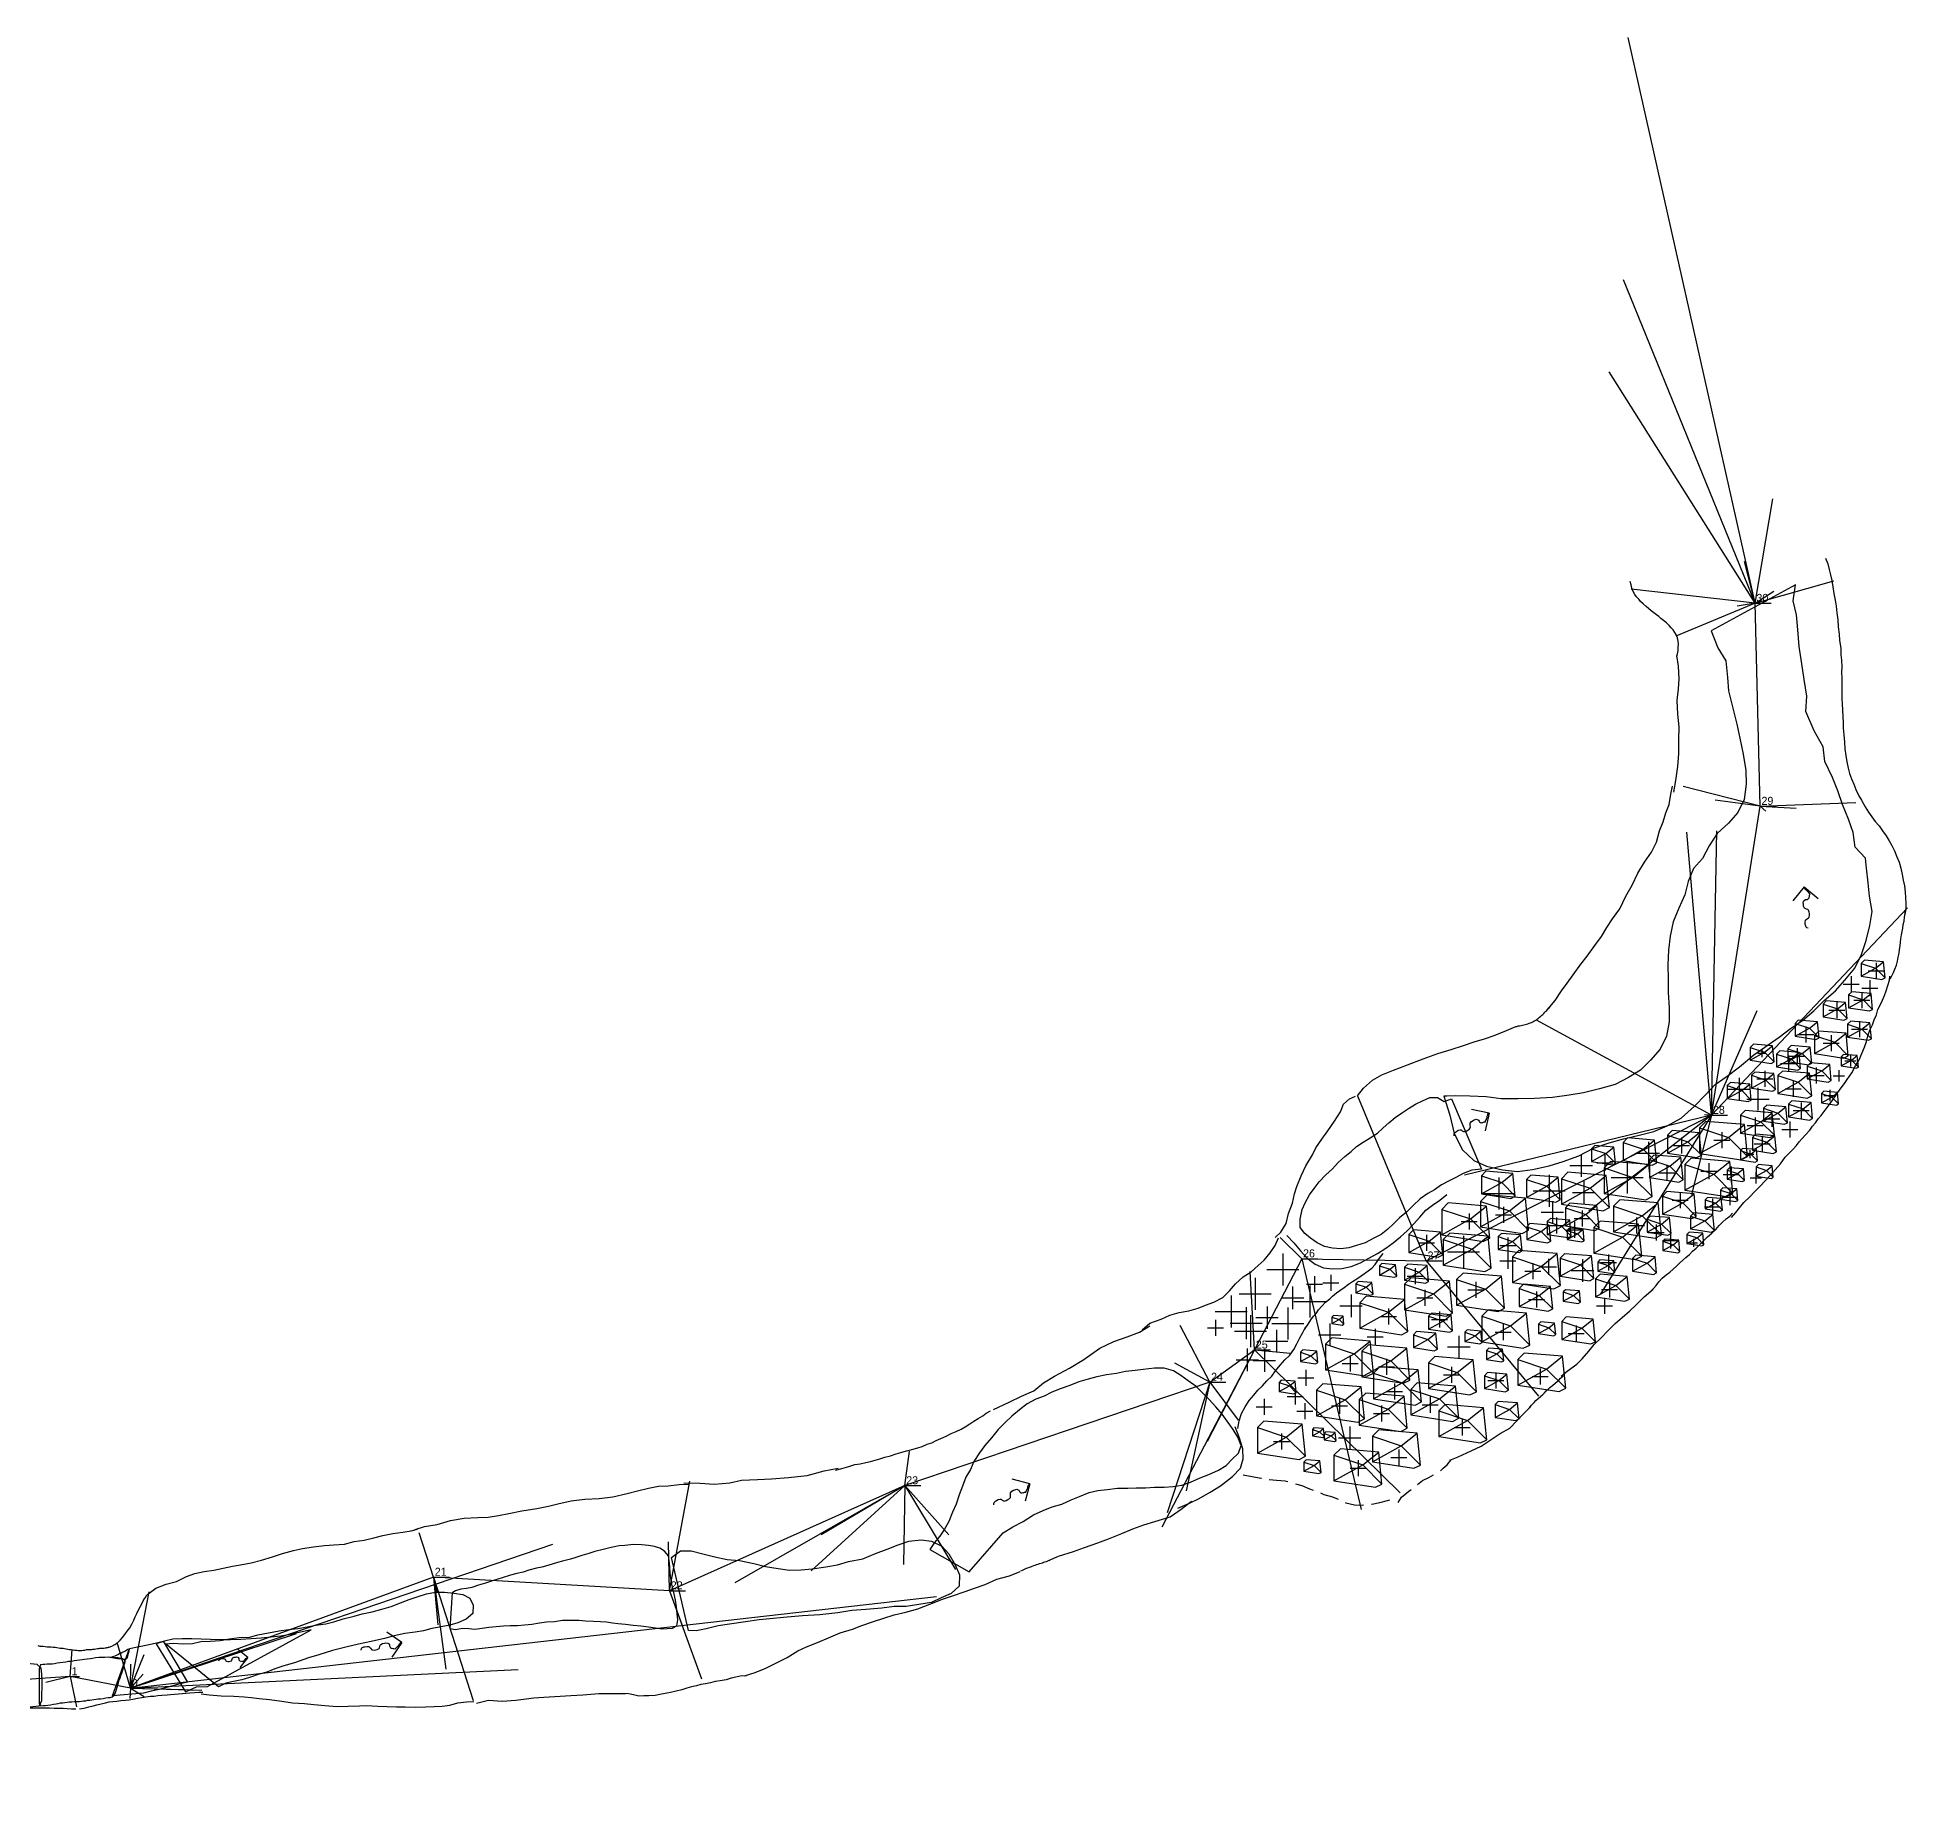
# Model space of a CAD drawing. Extents: x -176 to 102, y -58 to 61.
# Drawn here: x 31.5 to 101.7, y -5.5 to 60.5 of the extents above; entities that cross this region are included whole.
import ezdxf

# ---------------------------------------------------------------- set-up
doc = ezdxf.new("R2010")
doc.units = 0
for name, pattern in [('A_water', [0]), ('L_pit', [0]), ('L_WALL', [0]), ('L_WALL-PRESUMED', [1, 0.7, -0.3])]:
    doc.linetypes.add(name, pattern=pattern)
for name, color, linetype in [('LEG', 1, 'Continuous'), ('SCRAP_0', 7, 'Continuous'), ('SPLAY', 2, 'Continuous'), ('STATION', 3, 'Continuous')]:
    doc.layers.add(name, color=color, linetype=linetype)

# ---------------------------------------------------------------- blocks, each defined once
blk = doc.blocks.new('B_water-flow')
at = {"color": 150}
for q in [(-0.2, 0.3), (0.2, 0.3)]:
    blk.add_line((0, 0.5), q, dxfattribs=at)
for points in [[(0, 0.15, 0), (-0.02, 0.16, 0), (-0.03, 0.17, 0), (-0.04, 0.2, 0), (-0.04, 0.23, 0), (-0.04, 0.25, 0), (-0.03, 0.28, 0), (-0.02, 0.29, 0), (0, 0.3, 0)], [(0.08, 0.38, 0), (0.07, 0.39, 0), (0.06, 0.41, 0), (0.05, 0.42, 0), (0.04, 0.44, 0), (0.02, 0.45, 0), (0.01, 0.47, 0), (0, 0.48, 0), (0, 0.5, 0)], [(0, 0.3, 0), (0.02, 0.3, 0), (0.03, 0.3, 0), (0.05, 0.31, 0), (0.06, 0.32, 0), (0.06, 0.33, 0), (0.07, 0.34, 0), (0.07, 0.36, 0), (0.08, 0.38, 0)], [(0, -0.15, 0), (-0.02, -0.14, 0), (-0.03, -0.13, 0), (-0.04, -0.1, 0), (-0.04, -0.08, 0), (-0.04, -0.05, 0), (-0.03, -0.02, 0), (-0.02, -0.01, 0), (0, 0, 0)], [(0, 0, 0), (0.02, 0.01, 0), (0.03, 0.02, 0), (0.04, 0.05, 0), (0.04, 0.08, 0), (0.04, 0.1, 0), (0.03, 0.13, 0), (0.02, 0.14, 0), (0, 0.15, 0)]]:
    blk.add_polyline3d(points, dxfattribs=at)
blk = doc.blocks.new('B_ice')
at = {"color": 7}
for p, q in [((-0.25, 0), (0.25, 0)), ((0, 0.25), (0, -0.25))]:
    blk.add_line(p, q, dxfattribs=at)
blk = doc.blocks.new('B_blocks')
at = {"color": 30}
for p, q in [((-0.25, 0.3), (-0.35, 0.2)), ((0.35, 0.25), (-0.25, 0.3)), ((-0.35, 0.2), (-0.35, -0.2)), ((-0.35, 0.2), (0.1, 0.05)), ((-0.35, -0.2), (0.1, 0.05)), ((0.1, 0.05), (0.35, 0.25)), ((0.1, 0.05), (0.4, -0.25)), ((0.4, -0.25), (0.35, 0.25)), ((-0.35, -0.2), (0.3, -0.3)), ((0.3, -0.3), (0.4, -0.25))]:
    blk.add_line(p, q, dxfattribs=at)

msp = doc.modelspace()

# ---------------------------------------------------------------- linework, layer by layer
at = {"layer": 'LEG'}
for p, q in [((96.13, 31.7, -1), (95.94, 39.31, -1)), ((94.31, 20.11, -1), (96.13, 31.7, -1)), ((83.61, 14.65, -1), (94.31, 20.11, -1)), ((78.94, 14.73, -1), (77.17, 11.31, -1)), ((78.94, 14.73, -1), (83.61, 14.65, -1)), ((75.49, 10.1, -1), (77.17, 11.31, -1)), ((75.49, 10.1, -1), (64.06, 6.22, -1)), ((64.06, 6.22, -1), (55.23, 2.28, -1)), ((46.38, 2.79, -1), (35.02, -1.38, -1)), ((55.23, 2.28, -1), (46.38, 2.79, -1)), ((32.76, -0.94, -1), (26.08, -1.41, -1)), ((35.02, -1.38, -1), (32.76, -0.94, -1))]:
    msp.add_line(p, q, dxfattribs=at)
at = {"layer": 'SCRAP_0', "color": 10, "linetype": 'L_wall', "flags": 128}
for points in [[(98.58, 41), (98.67, 40.79), (98.72, 40.58), (98.77, 40.38), (98.82, 40.16), (98.86, 39.92), (98.89, 39.67), (98.95, 39.43), (98.98, 39.2), (99.01, 38.95), (99.04, 38.69), (99.06, 38.43), (99.1, 38.15), (99.11, 37.91), (99.16, 37.62), (99.16, 37.38), (99.18, 37.17), (99.19, 36.92), (99.18, 36.71), (99.19, 36.51), (99.19, 36.26), (99.19, 36.02), (99.2, 35.75), (99.21, 35.53), (99.22, 35.31), (99.23, 35.05), (99.24, 34.84), (99.25, 34.63), (99.27, 34.38), (99.29, 34.1), (99.31, 33.85), (99.34, 33.6), (99.38, 33.36), (99.43, 33.13), (99.48, 32.92), (99.56, 32.72), (99.64, 32.52), (99.72, 32.32), (99.83, 32.09), (99.93, 31.92), (100.07, 31.68), (100.19, 31.48), (100.32, 31.3), (100.45, 31.13), (100.6, 30.96), (100.72, 30.78), (100.86, 30.59), (100.97, 30.4), (101.07, 30.22), (101.17, 30.02), (101.26, 29.8), (101.34, 29.6), (101.41, 29.37), (101.46, 29.14), (101.5, 28.92), (101.54, 28.71), (101.57, 28.48), (101.58, 28.27), (101.59, 28.05), (101.59, 27.84), (101.56, 27.64)], [(93.01, 37.3), (93.03, 37.41), (93.06, 37.54), (93.06, 37.66), (93.07, 37.78), (93.06, 37.89), (93.03, 38.01), (92.99, 38.11), (92.93, 38.21), (92.87, 38.31), (92.8, 38.39), (92.72, 38.48), (92.62, 38.57), (92.51, 38.66), (92.41, 38.74), (92.33, 38.81), (92.24, 38.88), (92.14, 38.95), (92.04, 39.03), (91.95, 39.11), (91.86, 39.19), (91.75, 39.29), (91.65, 39.38), (91.58, 39.46), (91.5, 39.55), (91.43, 39.64), (91.37, 39.75), (91.32, 39.88), (91.29, 40), (91.26, 40.13)], [(92.9, 32.22), (92.97, 32.66), (93.05, 33.19), (93.08, 33.68), (93.08, 34.19), (93.1, 34.68), (93.05, 35.15), (93.02, 35.66), (93.07, 36.1), (93.09, 36.48), (93.07, 36.95), (93.01, 37.35)], [(88.18, 24.1), (88.44, 24.41), (88.68, 24.77), (88.9, 25.06), (89.12, 25.37), (89.41, 25.78), (89.64, 26.08), (89.93, 26.47), (90.18, 26.81), (90.38, 27.15), (90.6, 27.47), (90.87, 27.85), (91.09, 28.33), (91.33, 28.74), (91.55, 29.19), (91.8, 29.6), (92.06, 29.97), (92.24, 30.35), (92.36, 30.77), (92.49, 31.11), (92.6, 31.45), (92.72, 31.76), (92.78, 32.15), (92.85, 32.45)], [(101.01, 25.22), (101.07, 25.34), (101.13, 25.46), (101.18, 25.59), (101.24, 25.74), (101.28, 25.89), (101.31, 26.04), (101.34, 26.19), (101.36, 26.32), (101.38, 26.46), (101.4, 26.6), (101.41, 26.73), (101.43, 26.87), (101.46, 27), (101.48, 27.13), (101.5, 27.26), (101.53, 27.39), (101.54, 27.54), (101.57, 27.67), (101.58, 27.81)], [(95.06, 16.28), (95.22, 16.46), (95.36, 16.64), (95.52, 16.84), (95.74, 17.05), (95.92, 17.24), (96.14, 17.46), (96.3, 17.62), (96.49, 17.84), (96.69, 18.06), (96.89, 18.29), (97.07, 18.54), (97.2, 18.66), (97.37, 18.84), (97.49, 18.97), (97.6, 19.11), (97.71, 19.24), (97.83, 19.37), (97.99, 19.55), (98.1, 19.7), (98.21, 19.83), (98.31, 19.97), (98.42, 20.1), (98.61, 20.35), (98.76, 20.55), (98.86, 20.69), (99, 20.89), (99.13, 21.09), (99.29, 21.3), (99.4, 21.45), (99.57, 21.7), (99.71, 21.96), (99.84, 22.19), (99.94, 22.43), (100.05, 22.66), (100.12, 22.88), (100.17, 23.09), (100.25, 23.3), (100.34, 23.5), (100.41, 23.69), (100.49, 23.87), (100.55, 24.08), (100.63, 24.24), (100.72, 24.43), (100.8, 24.6), (100.86, 24.77), (100.92, 24.98), (100.98, 25.18), (100.99, 25.33)], [(86.97, 23.44), (87.01, 23.44), (87.06, 23.46), (87.11, 23.46), (87.17, 23.47), (87.22, 23.49), (87.27, 23.5), (87.32, 23.51), (87.37, 23.53), (87.42, 23.54), (87.47, 23.56), (87.52, 23.57), (87.56, 23.59), (87.61, 23.61), (87.65, 23.64), (87.69, 23.66), (87.74, 23.69), (87.78, 23.72), (87.82, 23.75), (87.86, 23.79), (87.91, 23.83), (87.94, 23.86), (87.98, 23.89), (88.02, 23.93), (88.06, 23.97), (88.09, 24.01), (88.13, 24.04), (88.16, 24.08), (88.19, 24.12), (88.23, 24.15), (88.26, 24.19)], [(81.03, 20.84), (81.26, 21.13), (81.59, 21.42), (81.95, 21.63), (82.38, 21.8), (82.91, 22), (83.49, 22.22), (84.04, 22.42), (84.54, 22.57), (85.01, 22.72), (85.41, 22.86), (85.8, 22.98), (86.16, 23.1), (86.62, 23.29), (86.97, 23.44)], [(77.95, 15.53), (78.16, 15.72), (78.36, 16.05), (78.45, 16.42), (78.6, 16.81), (78.67, 17.16), (78.76, 17.44), (78.92, 17.84), (79.1, 18.21), (79.35, 18.63), (79.47, 18.89), (79.7, 19.21), (79.92, 19.52), (80.17, 19.89), (80.4, 20.24), (80.51, 20.53), (80.73, 20.72), (80.96, 20.82)], [(92.01, 13.48), (92.13, 13.61), (92.23, 13.73), (92.33, 13.86), (92.46, 14), (92.61, 14.13), (92.74, 14.23), (92.87, 14.34), (93, 14.45), (93.11, 14.56), (93.23, 14.67), (93.35, 14.77), (93.48, 14.89), (93.59, 15.01), (93.73, 15.13), (93.88, 15.28), (94, 15.39), (94.16, 15.55), (94.32, 15.69), (94.47, 15.83), (94.59, 15.97), (94.72, 16.1), (94.86, 16.22), (94.99, 16.33), (95.09, 16.44)], [(72.96, 12.06), (73.25, 12.31), (73.67, 12.46), (73.99, 12.61), (74.35, 12.71), (74.71, 12.78), (75.06, 12.87), (75.33, 12.99), (75.65, 13.1), (75.98, 13.27), (76.23, 13.53), (76.46, 13.79), (76.74, 14.05), (77.05, 14.24), (77.31, 14.48), (77.53, 14.68), (77.76, 14.95), (77.95, 15.23), (78.07, 15.51)], [(79.05, 12.07), (79.18, 12.27), (79.28, 12.44), (79.38, 12.57), (79.48, 12.68), (79.57, 12.81), (79.69, 12.95), (79.83, 13.1), (79.99, 13.22), (80.1, 13.33), (80.24, 13.45), (80.37, 13.54), (80.53, 13.65), (80.69, 13.77), (80.85, 13.87), (81.01, 13.97), (81.17, 14.09), (81.3, 14.18), (81.43, 14.27), (81.57, 14.38), (81.69, 14.51), (81.79, 14.66), (81.9, 14.8), (81.99, 14.93)], [(88.67, 10.32), (88.9, 10.51), (89.26, 10.78), (89.46, 10.98), (89.71, 11.26), (89.91, 11.51), (90.18, 11.78), (90.42, 12.02), (90.7, 12.3), (90.96, 12.53), (91.24, 12.77), (91.47, 12.99), (91.78, 13.3), (92.12, 13.59)], [(67.38, 9.07), (67.97, 9.35), (68.43, 9.58), (68.89, 9.78), (69.26, 10.08), (69.67, 10.33), (70.23, 10.62), (70.77, 10.95), (71.37, 11.38), (71.9, 11.62), (72.39, 11.8), (72.86, 11.98), (73.24, 12.21)], [(76.55, 8.36), (76.59, 8.65), (76.68, 8.92), (76.82, 9.17), (76.97, 9.41), (77.14, 9.61), (77.29, 9.8), (77.47, 9.96), (77.63, 10.15), (77.82, 10.33), (77.96, 10.52), (78.13, 10.74), (78.31, 10.94), (78.49, 11.11), (78.64, 11.32), (78.76, 11.54), (78.87, 11.76), (78.98, 11.96), (79.09, 12.19)], [(87.48, 9.14), (87.54, 9.22), (87.6, 9.28), (87.66, 9.34), (87.72, 9.41), (87.81, 9.49), (87.89, 9.56), (87.98, 9.64), (88.04, 9.7), (88.11, 9.77), (88.2, 9.85), (88.25, 9.9), (88.34, 9.98), (88.44, 10.06), (88.52, 10.13), (88.59, 10.19), (88.65, 10.25), (88.71, 10.3), (88.74, 10.34)], [(84.5, 7.17), (84.81, 7.3), (85.29, 7.53), (85.67, 7.7), (86.01, 7.92), (86.38, 8.17), (86.75, 8.38), (87, 8.64), (87.27, 8.93), (87.52, 9.18)], [(61.46, 6.8), (61.7, 6.86), (61.96, 6.94), (62.18, 7.01), (62.38, 7.04), (62.59, 7.09), (62.77, 7.13), (62.95, 7.17), (63.12, 7.22), (63.31, 7.29), (63.52, 7.34), (63.73, 7.41), (63.91, 7.46), (64.12, 7.53), (64.32, 7.58), (64.54, 7.64), (64.71, 7.69), (64.9, 7.77), (65.07, 7.83), (65.23, 7.91), (65.41, 7.99), (65.61, 8.08), (65.8, 8.18), (65.98, 8.25), (66.17, 8.34), (66.32, 8.43), (66.49, 8.54), (66.65, 8.64), (66.81, 8.74), (66.98, 8.84), (67.11, 8.94), (67.27, 9.02)], [(74.29, 5.37), (74.73, 5.56), (75.09, 5.74), (75.51, 5.98), (75.89, 6.21), (76.34, 6.56), (76.64, 6.87), (76.74, 7.23), (76.73, 7.6), (76.59, 8.04), (76.44, 8.43)], [(55.77, 6.33), (56.37, 6.31), (56.92, 6.27), (57.49, 6.33), (57.93, 6.42), (58.53, 6.45), (59.06, 6.47), (59.7, 6.52), (60.4, 6.6), (61.03, 6.77), (61.56, 6.87)], [(45.7, 4.57), (46.04, 4.69), (46.52, 4.76), (47.02, 4.91), (47.53, 5), (48.04, 5.03), (48.43, 5.04), (48.82, 5.1), (49.21, 5.17), (49.7, 5.27), (50.26, 5.36), (50.7, 5.45), (51.05, 5.54), (51.54, 5.65), (52.06, 5.71), (52.59, 5.74), (53.11, 5.8), (53.64, 5.93), (54.03, 6.02), (54.44, 6.13), (54.82, 6.2), (55.18, 6.21), (55.59, 6.26), (55.94, 6.27)], [(69.45, 3.41), (69.82, 3.57), (70.38, 3.75), (70.79, 3.9), (71.29, 4.07), (71.69, 4.22), (72.19, 4.43), (72.61, 4.6), (73.02, 4.75), (73.43, 4.87), (74.01, 5.05), (74.42, 5.34), (74.81, 5.64)], [(35.72, 2.19), (35.97, 2.37), (36.36, 2.53), (36.75, 2.63), (37.12, 2.81), (37.43, 2.93), (37.78, 3), (38.15, 3.05), (38.49, 3.12), (38.84, 3.2), (39.14, 3.25), (39.55, 3.33), (39.93, 3.42), (40.35, 3.55), (40.72, 3.67), (41.13, 3.79), (41.47, 3.86), (41.88, 3.93), (42.3, 3.97), (42.64, 4), (43.05, 4.03), (43.41, 4.12), (43.78, 4.17), (44.14, 4.26), (44.48, 4.35), (44.86, 4.43), (45.23, 4.48), (45.54, 4.52), (45.78, 4.59)], [(58.04, -0.91), (58.45, -0.79), (58.85, -0.62), (59.25, -0.43), (59.65, -0.23), (60.05, 0.02), (60.37, 0.17), (60.78, 0.34), (61.2, 0.51), (61.63, 0.7), (62.1, 0.84), (62.45, 0.98), (62.85, 1.11), (63.27, 1.25), (63.66, 1.38), (64.09, 1.48), (64.55, 1.6), (64.99, 1.78), (65.47, 1.96), (65.88, 2.1), (66.32, 2.25), (66.67, 2.38), (67.07, 2.51), (67.51, 2.71), (67.98, 2.84), (68.38, 3)], [(68.41, 3.02), (68.47, 3.05), (68.52, 3.08), (68.57, 3.1), (68.62, 3.12), (68.67, 3.14), (68.73, 3.16), (68.78, 3.18), (68.83, 3.2), (68.9, 3.22), (68.95, 3.24), (69, 3.26), (69.06, 3.28), (69.11, 3.3), (69.17, 3.31), (69.22, 3.33), (69.27, 3.35), (69.31, 3.36), (69.37, 3.38), (69.42, 3.4), (69.48, 3.42), (69.5, 3.43)], [(35.66, 2.15), (35.64, 2.12), (35.61, 2.09), (35.59, 2.06), (35.57, 2.03), (35.56, 2), (35.55, 1.98)], [(35.66, 2.14), (35.68, 2.15)], [(34.22, 0.16), (34.32, 0.2), (34.43, 0.26), (34.53, 0.33), (34.63, 0.42), (34.72, 0.52), (34.81, 0.64), (34.9, 0.76), (34.99, 0.89), (35.07, 1.03), (35.14, 1.17), (35.2, 1.3), (35.26, 1.43), (35.32, 1.56), (35.38, 1.68), (35.44, 1.79), (35.49, 1.9), (35.56, 2)], [(31.54, 0.22), (31.62, 0.2), (31.69, 0.2), (31.75, 0.2), (31.82, 0.19), (31.9, 0.18), (31.97, 0.18), (32.04, 0.17), (32.12, 0.16), (32.19, 0.16), (32.26, 0.15), (32.32, 0.14), (32.38, 0.13), (32.44, 0.12), (32.5, 0.12), (32.55, 0.11), (32.61, 0.1), (32.67, 0.09), (32.73, 0.08), (32.8, 0.07), (32.87, 0.06), (32.93, 0.05), (33, 0.05), (33.06, 0.04), (33.12, 0.04), (33.19, 0.04), (33.25, 0.05), (33.31, 0.05)], [(33.31, 0.05), (33.37, 0.07), (33.43, 0.08), (33.47, 0.08), (33.52, 0.08), (33.57, 0.08), (33.61, 0.09), (33.67, 0.09), (33.72, 0.1), (33.78, 0.11), (33.83, 0.11), (33.87, 0.12), (33.91, 0.12), (33.97, 0.13), (34.02, 0.13), (34.07, 0.14), (34.11, 0.14)], [(34.1, 0.14), (34.13, 0.15), (34.15, 0.15), (34.17, 0.15), (34.19, 0.16), (34.21, 0.16), (34.22, 0.17)], [(58.11, -0.92), (57.94, -0.91), (57.72, -0.96), (57.55, -1), (57.36, -1.06), (57.13, -1.1), (56.94, -1.13), (56.77, -1.17), (56.58, -1.21), (56.41, -1.24), (56.25, -1.29), (56.06, -1.33), (55.88, -1.38), (55.69, -1.44), (55.48, -1.49), (55.27, -1.54), (55.07, -1.58), (54.87, -1.61), (54.69, -1.65), (54.46, -1.66), (54.27, -1.66), (54.08, -1.67), (53.88, -1.62), (53.7, -1.59), (53.47, -1.58)], [(33.11, -2.15), (33.28, -2.12), (33.46, -2.08), (33.62, -2.04), (33.76, -2), (33.92, -1.96), (34.08, -1.93), (34.22, -1.89), (34.36, -1.87), (34.51, -1.86), (34.66, -1.84), (34.83, -1.83), (34.97, -1.81), (35.11, -1.79), (35.28, -1.75), (35.44, -1.73), (35.6, -1.7), (35.77, -1.68), (35.91, -1.67), (36.05, -1.65), (36.2, -1.64), (36.39, -1.62), (36.52, -1.61), (36.67, -1.6), (36.82, -1.59), (36.96, -1.57), (37.1, -1.56), (37.24, -1.55), (37.42, -1.54), (37.58, -1.53), (37.73, -1.52)], [(37.67, -1.59), (37.97, -1.62), (38.42, -1.66), (38.89, -1.67), (39.28, -1.7), (39.55, -1.73), (39.85, -1.76), (40.23, -1.8), (40.69, -1.86), (41.1, -1.93), (41.55, -1.95), (41.9, -1.99), (42.31, -2.02), (42.77, -2.06), (43.18, -2.05), (43.61, -2.04), (43.87, -2.03), (44.29, -2.05), (44.64, -2.06), (44.99, -2.08), (45.32, -2.08), (45.69, -2.09), (46.09, -2.08), (46.41, -2.06), (46.71, -2.05), (46.99, -2.01), (47.3, -1.93), (47.62, -1.89), (47.89, -1.87)], [(48, -1.94), (48.44, -1.82), (48.96, -1.86), (49.47, -1.83), (50.14, -1.74), (50.52, -1.71), (51.13, -1.67), (51.53, -1.65), (51.98, -1.62), (52.58, -1.58), (53.1, -1.58), (53.58, -1.57)], [(26.09, -2.33), (26.3, -2.37), (26.5, -2.36), (26.68, -2.35), (26.85, -2.33), (27.03, -2.32), (27.21, -2.31), (27.37, -2.3), (27.54, -2.28), (27.7, -2.27), (27.87, -2.27), (28.04, -2.26), (28.19, -2.25), (28.37, -2.24), (28.55, -2.23), (28.72, -2.22), (28.9, -2.22), (29.08, -2.21), (29.27, -2.21), (29.46, -2.2), (29.66, -2.19), (29.85, -2.18), (30.01, -2.18), (30.21, -2.17), (30.42, -2.15), (30.57, -2.14), (30.74, -2.14), (30.9, -2.13), (31.11, -2.12), (31.26, -2.11), (31.41, -2.11), (31.59, -2.11), (31.79, -2.11), (31.98, -2.11), (32.16, -2.12), (32.32, -2.12), (32.49, -2.13), (32.65, -2.14), (32.81, -2.15), (32.97, -2.15)]]:
    msp.add_lwpolyline(points, dxfattribs=at)
at = {"layer": 'SCRAP_0', "color": 1, "linetype": 'A_water', "flags": 128}
for points in [[(84.27, 20.82), (84.49, 20.11), (84.66, 19.42), (84.97, 18.81), (85.4, 18.41), (85.87, 18.2), (86.47, 18.06), (87.03, 18), (87.6, 18.08), (88.22, 18.21), (88.75, 18.38), (89.33, 18.59), (89.88, 18.87), (90.47, 19.08), (91.01, 19.22), (91.55, 19.35), (92.14, 19.5), (92.65, 19.71), (93.17, 20), (93.67, 20.45), (94.08, 20.87), (94.45, 21.26), (94.89, 21.57), (95.36, 21.93), (95.89, 22.37), (96.85, 23.04), (97.27, 23.36), (97.72, 23.66), (98.14, 24.02), (98.53, 24.41), (98.96, 24.78), (99.31, 25.18), (99.68, 25.63), (99.93, 26.14), (100.11, 26.66), (100.24, 27.23), (100.33, 27.75), (100.23, 28.32), (100.18, 28.83), (100.12, 29.37), (100.08, 29.75), (99.7, 30.16), (99.62, 30.71), (99.44, 31.21), (99.22, 31.76), (99.05, 32.27), (98.84, 32.78), (98.56, 33.38), (98.5, 33.93), (98.16, 34.52), (97.85, 35.25), (97.88, 35.83), (97.78, 36.45), (97.69, 37.04), (97.6, 37.69), (97.55, 38.31), (97.5, 38.88), (97.37, 39.4), (97.46, 40), (94.29, 38.28), (94.55, 37.64), (94.85, 37.15), (94.91, 36.53), (94.94, 36.02), (95.1, 35.43), (95.26, 34.77), (95.37, 34.25), (95.49, 33.65), (95.59, 33.04), (95.61, 32.52), (95.53, 31.95), (95.29, 31.46), (94.95, 31.06), (94.52, 30.67), (94.22, 30.21), (93.97, 29.74), (93.63, 29.36), (93.43, 28.87), (93.31, 28.37), (93.08, 27.87), (92.87, 27.36), (92.76, 26.82), (92.69, 26.3), (92.67, 25.75), (92.68, 25.23), (92.68, 24.71), (92.72, 24.14), (92.72, 23.61), (92.62, 23.07), (92.38, 22.59), (92.02, 22.18), (91.65, 21.8), (91.2, 21.52), (90.69, 21.26), (90.11, 21.1), (89.51, 20.95), (88.97, 20.86), (88.35, 20.77), (87.67, 20.74), (87.06, 20.72), (86.42, 20.72), (85.86, 20.8), (85.25, 20.82), (84.69, 20.84), (84.38, 20.82), (84.27, 20.82)], [(85.68, 18.09), (85.32, 18.05), (85, 17.92), (84.75, 17.79), (84.44, 17.64), (84.18, 17.5), (83.92, 17.31), (83.67, 17.17), (83.38, 16.97), (83.12, 16.72), (82.87, 16.47), (82.61, 16.26), (82.38, 16.04), (82.17, 15.84), (81.92, 15.64), (81.65, 15.5), (81.32, 15.32), (80.99, 15.22), (80.71, 15.14), (80.41, 15.1), (80.1, 15.12), (79.8, 15.19), (79.52, 15.32), (79.27, 15.5), (79.06, 15.68), (78.88, 15.9), (78.88, 16.21), (78.96, 16.57), (79.07, 16.83), (79.23, 17.12), (79.41, 17.36), (79.6, 17.61), (79.85, 17.87), (80.1, 18.1), (80.31, 18.34), (80.56, 18.56), (80.79, 18.75), (81, 18.94), (81.25, 19.1), (81.51, 19.26), (81.78, 19.44), (82, 19.64), (82.21, 19.82), (82.44, 20.02), (82.68, 20.19), (82.94, 20.36), (83.21, 20.52), (83.47, 20.65), (83.75, 20.78), (84.03, 20.78), (84.28, 20.63), (84.56, 20.72), (85.68, 18.09)], [(66.47, 2.99), (67.74, 4.45), (68.11, 4.68), (68.49, 4.88), (68.88, 5.12), (69.24, 5.29), (69.58, 5.42), (69.94, 5.53), (70.29, 5.69), (70.61, 5.81), (70.97, 5.96), (71.3, 6.04), (71.65, 6.07), (72.03, 6.13), (72.42, 6.13), (72.73, 6.14), (73.08, 6.14), (73.42, 6.16), (73.78, 6.16), (74.12, 6.19), (74.45, 6.24), (74.77, 6.35), (75.13, 6.51), (75.46, 6.64), (75.82, 6.8), (76.11, 6.97), (76.33, 7.21), (76.57, 7.44), (76.67, 7.73), (76.55, 8.04), (76.37, 8.32), (75.96, 8.9), (75.72, 9.18), (75.47, 9.45), (75.21, 9.71), (74.98, 9.94), (74.68, 10.15), (74.41, 10.35), (74.13, 10.52), (73.78, 10.62), (73.42, 10.62), (73, 10.58), (72.69, 10.54), (72.33, 10.5), (71.99, 10.43), (71.62, 10.37), (71.26, 10.3), (70.93, 10.21), (70.58, 10.11), (70.24, 9.98), (69.92, 9.86), (69.57, 9.73), (69.28, 9.58), (68.97, 9.46), (68.65, 9.29), (68.36, 9.06), (68.07, 8.82), (67.81, 8.57), (67.56, 8.32), (67.31, 8.01), (67.06, 7.73), (66.86, 7.45), (66.64, 7.13), (66.52, 6.83), (66.35, 6.54), (66.22, 6.2), (66.1, 5.87), (65.98, 5.53), (65.85, 5.22), (65.71, 4.87), (65.55, 4.59), (65.37, 4.33), (65.17, 4.09), (64.99, 3.82), (66.47, 2.99)], [(46.99, 0.86), (47.21, 0.82), (47.47, 0.87), (47.71, 0.86), (47.93, 0.84), (48.21, 0.88), (48.46, 0.91), (48.73, 0.94), (49.01, 0.96), (49.26, 0.97), (49.53, 0.98), (49.8, 1), (50.07, 1.03), (50.36, 1.08), (50.62, 1.11), (50.92, 1.13), (51.22, 1.17), (51.54, 1.17), (51.83, 1.17), (52.08, 1.15), (52.38, 1.14), (52.64, 1.13), (52.87, 1.11), (53.09, 1.08), (53.31, 1.05), (53.58, 1.02), (53.87, 0.99), (54.16, 0.96), (54.44, 0.93), (54.71, 0.89), (54.94, 0.85), (55.15, 0.86), (55.35, 0.87), (55.51, 0.96), (55.55, 1.19), (55.52, 1.41), (55.49, 1.68), (55.46, 1.93), (55.4, 2.21), (55.33, 2.46), (55.29, 2.68), (55.26, 2.93), (55.24, 3.18), (55.22, 3.4), (55.19, 3.59), (55.05, 3.76), (54.87, 3.88), (54.67, 3.94), (54.44, 3.98), (54.2, 4), (53.88, 4.01), (53.56, 3.98), (53.35, 3.96), (53.04, 3.9), (52.74, 3.82), (52.43, 3.75), (52.21, 3.67), (51.94, 3.6), (51.72, 3.53), (51.52, 3.46), (51.22, 3.39), (51.03, 3.34), (50.67, 3.22), (50.45, 3.16), (50.25, 3.12), (49.96, 3.05), (49.74, 2.98), (49.51, 2.92), (49.27, 2.86), (48.96, 2.76), (48.63, 2.66), (48.33, 2.56), (48.07, 2.49), (47.82, 2.4), (47.62, 2.36), (47.41, 2.34), (47.21, 2.28), (47.08, 2.2), (46.99, 0.86)], [(55.31, 3.53), (55.64, 3.78), (56.05, 3.78), (56.48, 3.66), (56.93, 3.55), (57.4, 3.45), (57.86, 3.41), (58.4, 3.3), (58.83, 3.19), (59.31, 3.11), (59.73, 3.05), (60.17, 3.06), (60.58, 3.1), (61.09, 3.18), (61.53, 3.25), (61.95, 3.38), (62.48, 3.48), (62.96, 3.68), (63.4, 3.84), (63.81, 4), (64.21, 4.14), (64.67, 4.19), (65.06, 4.14), (65.44, 3.95), (65.71, 3.66), (65.94, 3.25), (66.11, 2.87), (66.1, 2.45), (65.79, 2.17), (65.42, 2.01), (65.06, 1.84), (64.11, 1.69), (63.66, 1.69), (63.19, 1.63), (62.6, 1.57), (62.07, 1.54), (61.55, 1.45), (60.87, 1.37), (60.22, 1.34), (59.51, 1.27), (58.99, 1.22), (58.6, 1.19), (58.08, 1.11), (57.48, 1.02), (57.06, 0.96), (56.61, 0.85), (56.23, 0.78), (55.95, 0.79), (55.31, 3.53)], [(36.33, 0.29), (36.63, 0.31), (36.99, 0.29), (37.35, 0.3), (37.66, 0.37), (38.01, 0.39), (38.38, 0.41), (38.73, 0.47), (39.1, 0.52), (39.5, 0.54), (39.79, 0.63), (40.19, 0.7), (40.6, 0.78), (40.96, 0.82), (41.29, 0.86), (41.65, 0.92), (41.97, 0.99), (42.34, 1.04), (42.65, 1.11), (42.99, 1.22), (43.41, 1.32), (43.71, 1.41), (44.08, 1.49), (44.45, 1.59), (44.8, 1.69), (45.15, 1.83), (45.47, 1.95), (45.77, 2.05), (46.12, 2.16), (46.46, 2.22), (46.8, 2.23), (47.14, 2.19), (47.48, 2.14), (47.74, 2), (47.87, 1.74), (47.86, 1.42), (47.61, 1.21), (47.3, 1.07), (47, 0.99), (46.67, 0.92), (46.32, 0.86), (46.01, 0.78), (45.7, 0.73), (45.31, 0.67), (44.91, 0.59), (44.54, 0.49), (44.05, 0.37), (43.57, 0.28), (43.09, 0.16), (42.59, 0.04), (42.08, -0.12), (41.69, -0.24), (41.17, -0.42), (40.77, -0.54), (40.43, -0.65), (40.13, -0.77), (39.85, -0.85), (39.48, -0.97), (39.19, -1.06), (38.88, -1.13), (38.59, -1.19), (38.32, -1.32), (36.33, 0.29)], [(37.08, -1.51), (37.5, -1.33), (37.91, -1.31), (41.79, 0.81), (41.4, 0.72), (41.02, 0.64), (40.66, 0.58), (40.29, 0.54), (39.92, 0.5), (39.55, 0.47), (39.16, 0.45), (38.77, 0.44), (38.39, 0.44), (38.02, 0.45), (37.67, 0.46), (37.32, 0.48), (36.96, 0.48), (36.61, 0.46), (36.29, 0.39), (35.98, 0.29), (37.08, -1.51)], [(34.24, -0.22), (34.3, -0.21), (34.36, -0.19), (34.45, -0.16), (34.5, -0.14), (34.55, -0.11), (34.61, -0.08), (34.66, -0.06), (34.71, -0.03), (34.76, -0.01), (34.83, 0.03), (34.89, 0.07), (34.94, 0.1), (34.97, 0.09), (34.96, 0.03), (34.94, -0.04), (34.92, -0.11), (34.91, -0.17), (34.89, -0.23), (34.86, -0.28), (34.81, -0.3), (34.75, -0.29), (34.68, -0.29), (34.6, -0.28), (34.53, -0.27), (34.46, -0.26), (34.4, -0.25), (34.24, -0.22)], [(34.98, 0.11), (35.28, 0.17), (35.6, 0.24), (35.94, 0.31), (36.25, 0.39), (37.16, -1.15), (36.78, -1.24), (36.42, -1.34), (36.1, -1.42), (35.8, -1.49), (35.51, -1.56), (34.34, -1.66), (34.98, 0.11)], [(22.2, -5.48), (22.47, -5.29), (22.7, -5.11), (22.89, -4.96), (23.1, -4.76), (23.28, -4.57), (23.49, -4.36), (23.64, -4.2), (23.8, -4.02), (23.94, -3.82), (24.07, -3.62), (24.2, -3.4), (24.34, -3.16), (24.5, -2.94), (24.69, -2.73), (24.87, -2.59), (25.08, -2.48), (25.29, -2.38), (25.53, -2.31), (25.79, -2.25), (26.07, -2.21), (26.37, -2.17), (26.67, -2.14), (27.02, -2.14), (27.27, -2.14), (27.5, -2.14), (27.75, -2.13), (28.02, -2.12), (28.3, -2.12), (28.58, -2.12), (28.88, -2.12), (29.17, -2.12), (29.46, -2.12), (29.75, -2.12), (30.05, -2.12), (30.35, -2.12), (30.64, -2.11), (30.9, -2.1), (31.14, -2.08), (31.36, -2.06), (31.59, -2.04), (31.69, -1.85), (31.7, -1.61), (31.71, -1.34), (31.71, -1.09), (31.7, -0.85), (31.67, -0.63), (31.52, -0.49), (31.27, -0.46), (31.02, -0.45), (30.74, -0.45), (30.47, -0.45), (30.23, -0.46), (29.98, -0.46), (29.73, -0.46), (29.47, -0.47), (29.21, -0.48), (28.92, -0.5), (28.65, -0.52), (28.42, -0.53), (28.17, -0.55), (27.9, -0.57), (27.59, -0.59), (27.3, -0.62), (26.99, -0.63), (26.77, -0.65), (26.56, -0.66), (26.34, -0.68), (26.07, -0.7), (25.8, -0.71), (25.53, -0.73), (25.23, -0.75), (24.92, -0.78), (24.65, -0.8), (24.39, -0.82), (24.12, -0.85), (23.82, -0.89), (23.52, -0.92), (23.25, -0.96), (22.98, -1), (22.75, -1.03), (22.51, -1.09), (22.29, -1.15), (22.16, -1.21), (22.2, -5.48)], [(31.66, -2.04), (31.74, -2.02), (31.83, -2.02), (31.92, -2.01), (32.02, -2), (32.13, -1.98), (32.23, -1.96), (32.31, -1.95), (32.4, -1.93), (32.48, -1.92), (32.56, -1.91), (32.64, -1.9), (32.72, -1.89), (32.82, -1.89), (32.92, -1.88), (33.03, -1.88), (33.11, -1.87), (33.18, -1.86), (33.26, -1.85), (33.34, -1.85), (33.41, -1.83), (33.49, -1.82), (33.57, -1.81), (33.65, -1.8), (33.73, -1.79), (33.81, -1.78), (33.89, -1.77), (33.99, -1.76), (34.09, -1.74), (34.18, -1.73), (34.26, -1.72), (34.33, -1.7), (34.4, -1.65), (34.44, -1.58), (34.47, -1.5), (34.49, -1.42), (34.52, -1.34), (34.54, -1.25), (34.57, -1.17), (34.6, -1.08), (34.63, -0.99), (34.66, -0.9), (34.69, -0.81), (34.72, -0.73), (34.75, -0.65), (34.77, -0.57), (34.8, -0.48), (34.82, -0.4), (34.8, -0.33), (34.72, -0.28), (34.64, -0.26), (34.54, -0.24), (34.4, -0.22), (34.29, -0.22), (34.18, -0.21), (34.06, -0.22), (33.93, -0.23), (33.83, -0.23), (33.71, -0.24), (33.59, -0.26), (33.51, -0.27), (33.39, -0.29), (33.3, -0.3), (33.21, -0.31), (33.11, -0.33), (33.01, -0.34), (32.91, -0.35), (32.81, -0.37), (32.7, -0.38), (32.59, -0.4), (32.48, -0.41), (32.37, -0.43), (32.27, -0.44), (32.17, -0.46), (32.08, -0.47), (32, -0.47), (31.9, -0.48), (31.81, -0.49), (31.73, -0.49), (31.65, -0.5), (31.62, -0.58), (31.6, -0.66), (31.59, -0.74), (31.59, -0.83), (31.59, -0.91), (31.59, -1), (31.59, -1.07), (31.59, -1.15), (31.59, -1.24), (31.59, -1.34), (31.59, -1.43), (31.59, -1.53), (31.59, -1.63), (31.59, -1.72), (31.59, -1.8), (31.6, -1.88), (31.6, -1.95), (31.66, -2.04)]]:
    msp.add_lwpolyline(points, close=True, dxfattribs=at)
at = {"layer": 'SCRAP_0', "color": 210, "linetype": 'L_pit', "flags": 128}
msp.add_lwpolyline([(78.38, 15.6), (78.64, 15.32), (78.89, 15.03), (79.15, 14.75), (79.44, 14.53), (79.76, 14.39), (80.1, 14.35), (80.44, 14.36), (80.8, 14.44), (81.14, 14.58), (81.46, 14.75), (81.78, 14.93), (82.1, 15.12), (82.37, 15.32), (82.65, 15.55), (82.89, 15.78), (83.13, 16.03), (83.37, 16.29), (83.6, 16.55), (83.85, 16.74), (84.12, 16.93), (84.38, 17.14)], dxfattribs=at)
at = {"layer": 'SCRAP_0', "color": 10, "linetype": 'L_wall-presumed', "flags": 128}
for points in [[(82.56, 5.59), (82.68, 5.79), (82.96, 6.01), (83.22, 6.22), (83.47, 6.41), (83.71, 6.53), (83.91, 6.64), (84.1, 6.74), (84.25, 6.87), (84.4, 7), (84.53, 7.17)], [(76.74, 6.63), (77.08, 6.56), (77.41, 6.5), (77.69, 6.45), (78, 6.42), (78.32, 6.4), (78.63, 6.31), (78.94, 6.22), (79.23, 6.1), (79.52, 6), (79.77, 5.89), (80.1, 5.8), (80.36, 5.69), (80.6, 5.58), (80.92, 5.5), (81.21, 5.49), (81.57, 5.53), (81.87, 5.59), (82.16, 5.66), (82.44, 5.75)]]:
    msp.add_lwpolyline(points, dxfattribs=at)
at = {"layer": 'SPLAY'}
for p, q in [((95.94, 39.31, -1), (91.18, 60.53, -1)), ((95.94, 39.31, -1), (91.01, 51.44, -1)), ((95.94, 39.31, -1), (90.47, 47.99, -1)), ((95.94, 39.31, -1), (96.61, 43.22, -1)), ((95.94, 39.31, -1), (95.55, 40.87, -1)), ((95.94, 39.31, -1), (95.58, 40.9, -1)), ((95.94, 39.31, -1), (98.9, 40.15, -1)), ((95.94, 39.31, -1), (91.3, 39.84, -1)), ((95.94, 39.31, -1), (92.97, 38.08, -1)), ((95.94, 39.31, -1), (95.27, 39.2, -1)), ((95.94, 39.31, -1), (96.64, 39.76, -1)), ((96.13, 31.7, -1), (93.25, 32.44, -1)), ((96.13, 31.7, -1), (94.45, 31.92, -1)), ((96.13, 31.7, -1), (99.72, 31.84, -1)), ((96.13, 31.7, -1), (97.48, 31.63, -1)), ((96.13, 31.7, -1), (96.35, 31.51, -1)), ((94.31, 20.11, -1), (93.38, 30.73, -1)), ((94.31, 20.11, -1), (94.51, 30.77, -1)), ((94.31, 20.11, -1), (101.66, 27.89, -1)), ((94.31, 20.11, -1), (96.02, 24.04, -1)), ((94.31, 20.11, -1), (87.75, 23.67, -1)), ((83.61, 14.65, -1), (81.05, 20.82, -1)), ((94.31, 20.11, -1), (85.04, 17.86, -1)), ((94.31, 20.11, -1), (89.71, 16.51, -1)), ((94.31, 20.11, -1), (90.13, 13.39, -1)), ((94.31, 20.11, -1), (93.56, 17.14, -1)), ((94.31, 20.11, -1), (94.04, 20.12, -1)), ((78.94, 14.73, -1), (78.13, 15.52, -1)), ((78.94, 14.73, -1), (81.17, 5.33, -1)), ((77.17, 11.31, -1), (77.01, 14.25, -1)), ((83.61, 14.65, -1), (87.82, 9.57, -1)), ((75.49, 10.1, -1), (74.38, 12.23, -1)), ((77.17, 11.31, -1), (73.7, 4.66, -1)), ((77.17, 11.31, -1), (75.39, 7.87, -1)), ((77.17, 11.31, -1), (77.1, 11.25, -1)), ((77.17, 11.31, -1), (82.63, 5.95, -1)), ((77.17, 11.31, -1), (78.52, 11.19, -1)), ((75.49, 10.1, -1), (74.18, 10.81, -1)), ((75.49, 10.1, -1), (73.89, 5.2, -1)), ((75.49, 10.1, -1), (74.61, 6.02, -1)), ((75.49, 10.1, -1), (76.56, 8.68, -1)), ((64.06, 6.22, -1), (64.23, 7.51, -1)), ((55.23, 2.28, -1), (55.99, 6.39, -1)), ((64.06, 6.22, -1), (57.68, 2.58, -1)), ((64.06, 6.22, -1), (60.55, 3.02, -1)), ((64.06, 6.22, -1), (60.92, 4.38, -1)), ((64.06, 6.22, -1), (64.01, 3.26, -1)), ((64.06, 6.22, -1), (65.96, 3.07, -1)), ((64.06, 6.22, -1), (65.71, 4.37, -1)), ((46.38, 2.79, -1), (45.85, 4.45, -1)), ((35.02, -1.38, -1), (50.86, 4.03, -1)), ((55.23, 2.28, -1), (55.2, 4.11, -1)), ((35.02, -1.38, -1), (35.72, 2.24, -1)), ((46.38, 2.79, -1), (46.51, 2.22, -1)), ((46.38, 2.79, -1), (46.84, -0.66, -1)), ((46.38, 2.79, -1), (47.87, -1.84, -1)), ((46.38, 2.79, -1), (46.54, 1, -1)), ((55.23, 2.28, -1), (55.7, 1.01, -1)), ((55.23, 2.28, -1), (56.43, -1.03, -1)), ((35.02, -1.38, -1), (65.24, 2.06, -1)), ((32.76, -0.94, -1), (32.83, 0.07, -1)), ((35.02, -1.38, -1), (34.52, 0.34, -1)), ((35.02, -1.38, -1), (41.25, 0.67, -1)), ((35.02, -1.38, -1), (35.53, -0.11, -1)), ((35.02, -1.38, -1), (35.03, -0.48, -1)), ((35.02, -1.38, -1), (49.56, -0.67, -1)), ((32.76, -0.94, -1), (31.84, -1.16, -1)), ((32.76, -0.94, -1), (32.99, -2.07, -1)), ((35.02, -1.38, -1), (35, -1.76, -1)), ((35.02, -1.38, -1), (35.5, -0.85, -1)), ((35.02, -1.38, -1), (37.7, -1.45, -1)), ((35.02, -1.38, -1), (35.53, -1.69, -1)), ((35.02, -1.38, -1), (37.04, -1.43, -1))]:
    msp.add_line(p, q, dxfattribs=at)
at = {"layer": 'STATION'}
for p, q in [((95.94, 39.31, -1), (96.54, 39.31, -1)), ((96.13, 31.7, -1), (96.73, 31.7, -1)), ((94.31, 20.11, -1), (94.91, 20.11, -1)), ((78.94, 14.73, -1), (79.54, 14.73, -1)), ((83.61, 14.65, -1), (84.21, 14.65, -1)), ((77.17, 11.31, -1), (77.77, 11.31, -1)), ((75.49, 10.1, -1), (76.09, 10.1, -1)), ((64.06, 6.22, -1), (64.66, 6.22, -1)), ((46.38, 2.79, -1), (46.98, 2.79, -1)), ((55.23, 2.28, -1), (55.83, 2.28, -1)), ((32.76, -0.94, -1), (33.11, -0.94, -1)), ((35.02, -1.38, -1), (35.37, -1.38, -1))]:
    msp.add_line(p, q, dxfattribs=at)

# ---------------------------------------------------------------- block references
at = {"layer": 'SCRAP_0'}
for name, p, xscale, yscale, rotation in [('B_water-flow', (97.9, 27.48, 1), 2.4, 2.4, 5.63), ('B_ice', (99.55, 25.02, 1), 1.2, 1.2, 360), ('B_blocks', (100.34, 25.56, 1), 1.2, 1.2, 360), ('B_ice', (100.48, 25.53, 1), 1.2, 1.2, 360), ('B_blocks', (99.87, 24.38, 1), 1.2, 1.2, 360), ('B_ice', (99.94, 24.42, 1), 1.2, 1.2, 360), ('B_ice', (100.25, 24.88, 1), 1.2, 1.2, 360), ('B_blocks', (98.91, 24.04, 1), 1.2, 1.2, 360), ('B_ice', (99.01, 24.05, 1), 1.2, 1.2, 360), ('B_blocks', (97.86, 23.31, 1), 1.2, 1.2, 360), ('B_ice', (97.85, 23.14, 1), 1.2, 1.2, 360), ('B_blocks', (98.76, 22.76, 1), 1.69, 1.69, 360), ('B_blocks', (99.83, 23.28, 1), 1.2, 1.2, 360), ('B_ice', (99.86, 23.34, 1), 1.2, 1.2, 360), ('B_blocks', (96.18, 22.41, 1), 1.2, 1.2, 360), ('B_ice', (96.19, 22.44, 1), 0.6, 0.6, 360), ('B_blocks', (97.17, 22.16, 1), 1.2, 1.2, 360), ('B_blocks', (97.59, 22.36, 1), 1.2, 1.2, 360), ('B_ice', (97.52, 22.33, 1), 1.2, 1.2, 360), ('B_ice', (98.8, 22.81, 1), 1.2, 1.2, 360), ('B_ice', (96.31, 21.47, 1), 1.2, 1.2, 360), ('B_blocks', (97.39, 21.26, 1), 1.69, 1.69, 360), ('B_ice', (97.19, 22.05, 1), 1.2, 1.2, 360), ('B_blocks', (98.32, 21.71, 1), 1.2, 1.2, 360), ('B_ice', (98.23, 21.6, 1), 1.2, 1.2, 360), ('B_ice', (99.08, 21.59, 1), 0.86, 0.86, 360), ('B_blocks', (99.47, 22.13, 1), 0.86, 0.86, 360), ('B_ice', (99.52, 22.15, 1), 0.86, 0.86, 360), ('B_blocks', (95.32, 20.98, 1), 1.2, 1.2, 360), ('B_ice', (95.35, 21.09, 1), 1.69, 1.69, 360), ('B_ice', (96.05, 20.71, 1), 1.69, 1.69, 360), ('B_blocks', (96.23, 21.37, 1), 1.2, 1.2, 360), ('B_ice', (97.37, 21.1, 1), 1.2, 1.2, 360), ('B_ice', (98.74, 20.85, 1), 0.86, 0.86, 360), ('B_water-flow', (84.96, 19.53, 1), 2.4, 2.4, 303.06), ('B_blocks', (96.68, 20.13, 1), 1.2, 1.2, 360), ('B_blocks', (97.62, 20.29, 1), 1.2, 1.2, 360), ('B_ice', (97.67, 20.29, 1), 1.2, 1.2, 360), ('B_blocks', (98.73, 20.75, 1), 0.86, 0.86, 360), ('B_blocks', (94.7, 19.16, 1), 2.4, 2.4, 360), ('B_blocks', (95.99, 19.78, 1), 1.69, 1.69, 360), ('B_ice', (95.95, 19.72, 1), 1.2, 1.2, 360), ('B_ice', (96.57, 19.98, 1), 1.2, 1.2, 360), ('B_ice', (97.25, 19.58, 1), 1.2, 1.2, 360), ('B_blocks', (90.23, 18.61, 1), 1.2, 1.2, 360), ('B_blocks', (91.58, 18.75, 1), 1.69, 1.69, 360), ('B_ice', (91.94, 18.69, 1), 1.69, 1.69, 360), ('B_blocks', (93.25, 19.03, 1), 1.69, 1.69, 360), ('B_ice', (93.18, 18.97, 1), 1.2, 1.2, 360), ('B_ice', (94.69, 19.17, 1), 1.2, 1.2, 360), ('B_blocks', (96.26, 19.04, 1), 1.2, 1.2, 360), ('B_ice', (96.21, 19.04, 1), 1.2, 1.2, 360), ('B_ice', (89.42, 18.22, 1), 1.69, 1.69, 360), ('B_ice', (90.31, 18.32, 1), 1.2, 1.2, 360), ('B_blocks', (91.12, 17.66, 1), 2.4, 2.4, 360), ('B_ice', (91.15, 17.77, 1), 2.4, 2.4, 360), ('B_blocks', (92.57, 18.11, 1), 1.69, 1.69, 360), ('B_ice', (92.63, 17.95, 1), 1.2, 1.2, 360), ('B_blocks', (94.15, 17.78, 1), 2.4, 2.4, 360), ('B_ice', (94.21, 18.01, 1), 1.2, 1.2, 360), ('B_blocks', (95.69, 18.61, 1), 0.86, 0.86, 360), ('B_ice', (95.74, 18.65, 1), 0.6, 0.6, 360), ('B_blocks', (96.28, 18, 1), 0.86, 0.86, 360), ('B_blocks', (86.27, 17.5, 1), 1.69, 1.69, 360), ('B_ice', (86.33, 17.18, 1), 2.4, 2.4, 360), ('B_blocks', (87.96, 17.36, 1), 1.69, 1.69, 360), ('B_ice', (88.22, 17.27, 1), 2.4, 2.4, 360), ('B_blocks', (89.52, 17.25, 1), 2.4, 2.4, 360), ('B_ice', (89.52, 17.21, 1), 1.69, 1.69, 360), ('B_ice', (95.05, 17.89, 1), 1.2, 1.2, 360), ('B_blocks', (95.2, 17.88, 1), 0.86, 0.86, 360), ('B_ice', (95.97, 17.76, 1), 0.86, 0.86, 360), ('B_blocks', (86.49, 16.4, 1), 2.4, 2.4, 360), ('B_ice', (88.34, 16.47, 1), 1.69, 1.69, 360), ('B_blocks', (91.47, 16.22, 1), 2.4, 2.4, 360), ('B_blocks', (93.06, 16.74, 1), 1.69, 1.69, 360), ('B_ice', (93.13, 16.92, 1), 1.2, 1.2, 360), ('B_ice', (94.34, 16.67, 1), 1.2, 1.2, 360), ('B_blocks', (94.37, 16.77, 1), 0.86, 0.86, 360), ('B_blocks', (94.95, 17.13, 1), 0.86, 0.86, 360), ('B_ice', (95, 17.04, 1), 1.2, 1.2, 360), ('B_blocks', (85.03, 16.1, 1), 2.4, 2.4, 360), ('B_ice', (85.22, 16.12, 1), 1.2, 1.2, 360), ('B_ice', (86.51, 16.37, 1), 1.2, 1.2, 360), ('B_blocks', (88.57, 15.88, 1), 1.2, 1.2, 360), ('B_ice', (88.49, 15.97, 1), 1.2, 1.2, 360), ('B_blocks', (89.42, 16.3, 1), 1.69, 1.69, 360), ('B_ice', (89.46, 16.24, 1), 1.2, 1.2, 360), ('B_blocks', (90.73, 15.42, 1), 2.4, 2.4, 360), ('B_ice', (91.5, 15.97, 1), 1.2, 1.2, 360), ('B_blocks', (92.31, 15.97, 1), 1.2, 1.2, 360), ('B_blocks', (93.94, 16.09, 1), 1.2, 1.2, 360), ('B_blocks', (83.55, 15.3, 1), 1.69, 1.69, 360), ('B_ice', (83.62, 15.33, 1), 1.2, 1.2, 360), ('B_blocks', (85.09, 14.97, 1), 2.4, 2.4, 360), ('B_ice', (85.01, 14.99, 1), 2.4, 2.4, 360), ('B_blocks', (86.73, 15.32, 1), 1.2, 1.2, 360), ('B_ice', (86.67, 15.23, 1), 1.2, 1.2, 360), ('B_blocks', (87.8, 15.69, 1), 1.2, 1.2, 360), ('B_ice', (89.17, 15.81, 1), 1.2, 1.2, 360), ('B_blocks', (89.19, 15.62, 1), 0.86, 0.86, 360), ('B_ice', (92.23, 15.71, 1), 1.2, 1.2, 360), ('B_ice', (92.77, 15.41, 1), 1.2, 1.2, 360), ('B_blocks', (92.78, 15.21, 1), 0.86, 0.86, 360), ('B_blocks', (93.68, 15.47, 1), 0.86, 0.86, 360), ('B_ice', (93.63, 15.33, 1), 0.6, 0.6, 360), ('B_ice', (78.23, 14.33, 1), 2.4, 2.4, 360), ('B_ice', (86.67, 14.65, 1), 1.2, 1.2, 360), ('B_blocks', (87.68, 14.32, 1), 2.4, 2.4, 360), ('B_blocks', (89.22, 14.41, 1), 1.69, 1.69, 360), ('B_ice', (90.45, 14.59, 1), 1.2, 1.2, 360), ('B_blocks', (91.77, 14.5, 1), 1.2, 1.2, 360), ('B_ice', (79.42, 13.78, 1), 1.2, 1.2, 360), ('B_ice', (80.03, 13.83, 1), 1.2, 1.2, 360), ('B_blocks', (82.16, 14.29, 1), 0.86, 0.86, 360), ('B_blocks', (83.22, 14.17, 1), 1.2, 1.2, 360), ('B_ice', (83.2, 14.07, 1), 1.2, 1.2, 360), ('B_blocks', (85.59, 13.47, 1), 2.4, 2.4, 360), ('B_ice', (87.61, 14.26, 1), 1.2, 1.2, 360), ('B_ice', (88.2, 14.42, 1), 1.2, 1.2, 360), ('B_ice', (89.47, 14.29, 1), 1.69, 1.69, 360), ('B_blocks', (90.55, 13.64, 1), 1.69, 1.69, 360), ('B_blocks', (90.34, 14.43, 1), 0.86, 0.86, 360), ('B_ice', (76.29, 12.75, 1), 2.4, 2.4, 360), ('B_ice', (77.2, 13.41, 1), 2.4, 2.4, 360), ('B_ice', (78.6, 13.26, 1), 1.69, 1.69, 360), ('B_ice', (79.24, 13.12, 1), 2.4, 2.4, 360), ('B_ice', (80.79, 12.96, 1), 1.69, 1.69, 360), ('B_blocks', (81.27, 13.62, 1), 0.86, 0.86, 360), ('B_blocks', (83.64, 13.29, 1), 2.4, 2.4, 360), ('B_ice', (83.56, 13.26, 1), 1.2, 1.2, 360), ('B_ice', (85.47, 13.56, 1), 1.2, 1.2, 360), ('B_blocks', (87.68, 13.27, 1), 1.69, 1.69, 360), ('B_ice', (87.75, 13.2, 1), 1.2, 1.2, 360), ('B_blocks', (89.05, 13.31, 1), 0.86, 0.86, 360), ('B_ice', (90.48, 13.57, 1), 1.2, 1.2, 360), ('B_ice', (76.86, 12.31, 1), 2.4, 2.4, 360), ('B_ice', (77.64, 12.52, 1), 1.69, 1.69, 360), ('B_ice', (78.42, 12.3, 1), 2.4, 2.4, 360), ('B_blocks', (81.96, 12.6, 1), 2.4, 2.4, 360), ('B_ice', (82.2, 12.56, 1), 1.2, 1.2, 360), ('B_blocks', (84.12, 12.33, 1), 1.2, 1.2, 360), ('B_ice', (84.11, 12.45, 1), 1.2, 1.2, 360), ('B_blocks', (86.53, 12.09, 1), 2.4, 2.4, 360), ('B_ice', (90.29, 12.96, 1), 1.2, 1.2, 360), ('B_ice', (75.71, 12.14, 1), 1.2, 1.2, 360), ('B_ice', (77.02, 12.01, 1), 2.4, 2.4, 360), ('B_ice', (78, 11.64, 1), 1.69, 1.69, 360), ('B_ice', (79.99, 11.88, 1), 1.69, 1.69, 360), ('B_blocks', (80.28, 12.42, 1), 0.6, 0.6, 360), ('B_ice', (81.7, 11.8, 1), 1.2, 1.2, 360), ('B_blocks', (83.55, 11.64, 1), 1.2, 1.2, 360), ('B_blocks', (85.36, 11.8, 1), 0.86, 0.86, 360), ('B_ice', (86.5, 11.97, 1), 1.2, 1.2, 360), ('B_blocks', (88.12, 12.1, 1), 0.86, 0.86, 360), ('B_blocks', (89.28, 12.04, 1), 1.69, 1.69, 360), ('B_ice', (89.23, 11.92, 1), 1.2, 1.2, 360), ('B_ice', (76.9, 10.94, 1), 1.69, 1.69, 360), ('B_ice', (77.54, 10.91, 1), 1.69, 1.69, 360), ('B_blocks', (79.2, 11.05, 1), 0.86, 0.86, 360), ('B_blocks', (80.67, 11.04, 1), 2.4, 2.4, 360), ('B_blocks', (82.04, 10.78, 1), 2.4, 2.4, 360), ('B_ice', (84.83, 11.42, 1), 1.69, 1.69, 360), ('B_blocks', (86.17, 11.12, 1), 0.86, 0.86, 360), ('B_ice', (79.1, 10.26, 1), 1.2, 1.2, 360), ('B_ice', (80.76, 10.8, 1), 1.2, 1.2, 360), ('B_blocks', (82.47, 9.96, 1), 2.4, 2.4, 360), ('B_ice', (82.12, 10.67, 1), 1.2, 1.2, 360), ('B_blocks', (84.53, 10.34, 1), 2.4, 2.4, 360), ('B_ice', (84.56, 10.38, 1), 1.2, 1.2, 360), ('B_blocks', (87.88, 10.47, 1), 2.4, 2.4, 360), ('B_ice', (87.88, 10.31, 1), 1.2, 1.2, 360), ('B_blocks', (78.39, 9.92, 1), 0.86, 0.86, 360), ('B_ice', (78.69, 9.56, 1), 1.2, 1.2, 360), ('B_blocks', (80.33, 9.32, 1), 2.4, 2.4, 360), ('B_ice', (82.42, 9.75, 1), 1.2, 1.2, 360), ('B_blocks', (83.87, 9.35, 1), 2.4, 2.4, 360), ('B_blocks', (86.21, 10.1, 1), 1.2, 1.2, 360), ('B_ice', (86.22, 10.16, 1), 1.2, 1.2, 360), ('B_ice', (77.53, 9.17, 1), 1.2, 1.2, 360), ('B_ice', (79.06, 9.01, 1), 1.2, 1.2, 360), ('B_ice', (80.36, 9.21, 1), 1.2, 1.2, 360), ('B_blocks', (81.94, 8.97, 1), 2.4, 2.4, 360), ('B_ice', (81.93, 8.93, 1), 1.2, 1.2, 360), ('B_ice', (83.76, 9.25, 1), 1.2, 1.2, 360), ('B_blocks', (84.92, 8.54, 1), 2.4, 2.4, 360), ('B_blocks', (86.61, 9.02, 1), 1.2, 1.2, 360), ('B_blocks', (78.12, 7.92, 1), 2.4, 2.4, 360), ('B_ice', (80.74, 8.01, 1), 1.69, 1.69, 360), ('B_ice', (84.96, 8.4, 1), 1.2, 1.2, 360), ('B_ice', (78.18, 7.87, 1), 1.2, 1.2, 360), ('B_blocks', (79.55, 8.21, 1), 0.6, 0.6, 360), ('B_blocks', (79.99, 8.06, 1), 0.6, 0.6, 360), ('B_blocks', (82.43, 7.59, 1), 2.4, 2.4, 360), ('B_blocks', (79.32, 6.93, 1), 0.86, 0.86, 360), ('B_blocks', (80.99, 6.88, 1), 2.4, 2.4, 360), ('B_ice', (81.06, 6.88, 1), 1.2, 1.2, 360), ('B_ice', (82.58, 7.27, 1), 1.2, 1.2, 360), ('B_water-flow', (67.71, 5.68, 1), 2.4, 2.4, 300.54), ('B_water-flow', (44.02, 0.12, 1), 2.4, 2.4, 280.63), ('B_water-flow', (38.58, -0.32, 1), 1.69, 1.69, 276.61)]:
    msp.add_blockref(name, p, dxfattribs=dict(at, xscale=xscale, yscale=yscale, rotation=rotation))

# ---------------------------------------------------------------- texts
at = {"layer": 'STATION'}
for s, p in [('30', (95.99, 39.36, -1)), ('29', (96.18, 31.75, -1)), ('28', (94.36, 20.16, -1)), ('26', (78.99, 14.78, -1)), ('27', (83.66, 14.7, -1)), ('25', (77.22, 11.36, -1)), ('24', (75.54, 10.15, -1)), ('23', (64.11, 6.27, -1)), ('21', (46.43, 2.84, -1)), ('22', (55.28, 2.33, -1)), ('1', (32.81, -0.89, -1)), ('0', (35.07, -1.33, -1))]:
    msp.add_text(s, height=0.3, dxfattribs=at).set_placement(p)

doc.saveas('drawing.dxf')
